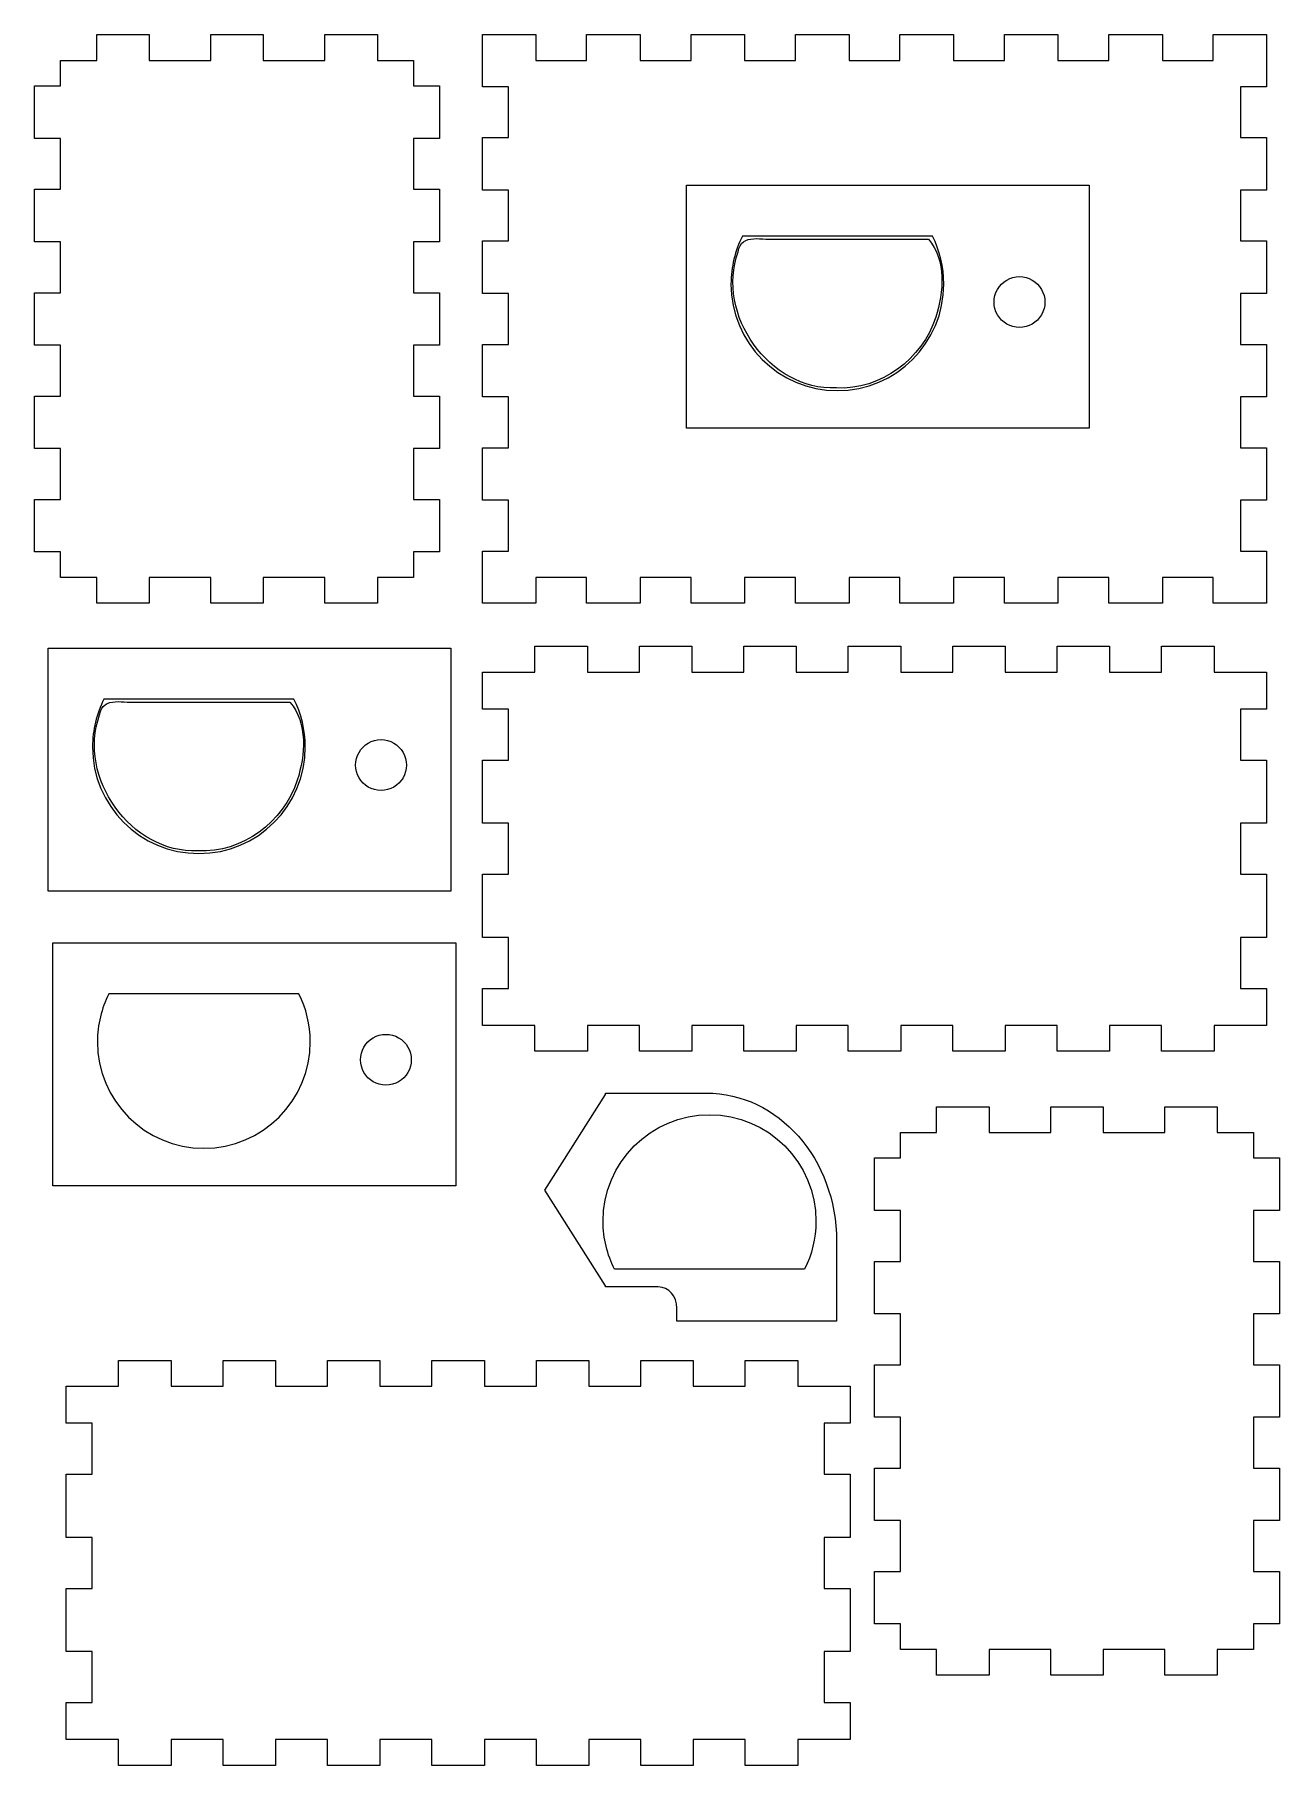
# Model space of a CAD drawing. Extents: x 99 to 243, y -39 to 162.
import ezdxf

# ---------------------------------------------------------------- set-up
doc = ezdxf.new("R2010")
doc.units = 0
doc.layers.get('0').update_dxf_attribs({"linetype": 'CONTINUOUS'})

msp = doc.modelspace()

# ---------------------------------------------------------------- linework, layer by layer
at = {"color": 7}
for points in [[(101.691697, 158.729955), (105.896695, 158.729955), (105.896695, 161.729955), (111.986695, 161.729955), (111.986695, 158.729955), (119.146695, 158.729955), (119.146695, 161.729955), (125.236695, 161.729955), (125.236695, 158.729955), (132.396696, 158.729955), (132.396696, 161.729955), (138.486696, 161.729955), (138.486696, 158.729955), (142.691697, 158.729955), (142.691697, 155.774956), (145.691696, 155.774956), (145.691696, 149.684956), (142.691697, 149.684956), (142.691697, 143.774954), (145.691696, 143.774954), (145.691696, 137.684954), (142.691697, 137.684954), (142.691697, 131.774956), (145.691696, 131.774956), (145.691696, 125.684956), (142.691697, 125.684956), (142.691697, 119.774957), (145.691696, 119.774957), (145.691696, 113.684957), (142.691697, 113.684957), (142.691697, 107.774956), (145.691696, 107.774956), (145.691696, 101.684956), (142.691697, 101.684956), (142.691697, 98.729957), (138.486696, 98.729957), (138.486696, 95.729957), (132.396696, 95.729957), (132.396696, 98.729957), (125.236695, 98.729957), (125.236695, 95.729957), (119.146695, 95.729957), (119.146695, 98.729957), (111.986695, 98.729957), (111.986695, 95.729957), (105.896695, 95.729957), (105.896695, 98.729957), (101.691697, 98.729957), (101.691697, 101.684956), (98.691697, 101.684956), (98.691697, 107.774956), (101.691697, 107.774956), (101.691697, 113.684957), (98.691697, 113.684957), (98.691697, 119.774957), (101.691697, 119.774957), (101.691697, 125.684956), (98.691697, 125.684956), (98.691697, 131.774956), (101.691697, 131.774956), (101.691697, 137.684954), (98.691697, 137.684954), (98.691697, 143.774954), (101.691697, 143.774954), (101.691697, 149.684956), (98.691697, 149.684956), (98.691697, 155.774956), (101.691697, 155.774956), (101.691697, 158.729955)], [(150.691695, 161.729955), (156.861696, 161.729955), (156.861696, 158.729955), (162.771695, 158.729955), (162.771695, 161.729955), (168.986697, 161.729955), (168.986697, 158.729955), (174.896695, 158.729955), (174.896695, 161.729955), (181.111697, 161.729955), (181.111697, 158.729955), (187.021696, 158.729955), (187.021696, 161.729955), (193.236695, 161.729955), (193.236695, 158.729955), (199.146696, 158.729955), (199.146696, 161.729955), (205.361695, 161.729955), (205.361695, 158.729955), (211.271697, 158.729955), (211.271697, 161.729955), (217.486696, 161.729955), (217.486696, 158.729955), (223.396697, 158.729955), (223.396697, 161.729955), (229.611696, 161.729955), (229.611696, 158.729955), (235.521695, 158.729955), (235.521695, 161.729955), (241.691696, 161.729955), (241.691696, 155.684955), (238.691697, 155.684955), (238.691697, 149.774954), (241.691696, 149.774954), (241.691696, 143.684954), (238.691697, 143.684954), (238.691697, 137.774952), (241.691696, 137.774952), (241.691696, 131.684955), (238.691697, 131.684955), (238.691697, 125.774957), (241.691696, 125.774957), (241.691696, 119.684957), (238.691697, 119.684957), (238.691697, 113.774955), (241.691696, 113.774955), (241.691696, 107.684955), (238.691697, 107.684955), (238.691697, 101.774957), (241.691696, 101.774957), (241.691696, 95.729957), (235.521695, 95.729957), (235.521695, 98.729957), (229.611696, 98.729957), (229.611696, 95.729957), (223.396697, 95.729957), (223.396697, 98.729957), (217.486696, 98.729957), (217.486696, 95.729957), (211.271697, 95.729957), (211.271697, 98.729957), (205.361695, 98.729957), (205.361695, 95.729957), (199.146696, 95.729957), (199.146696, 98.729957), (193.236695, 98.729957), (193.236695, 95.729957), (187.021696, 95.729957), (187.021696, 98.729957), (181.111697, 98.729957), (181.111697, 95.729957), (174.896695, 95.729957), (174.896695, 98.729957), (168.986697, 98.729957), (168.986697, 95.729957), (162.771695, 95.729957), (162.771695, 98.729957), (156.861696, 98.729957), (156.861696, 95.729957), (150.691695, 95.729957), (150.691695, 101.774957), (153.691697, 101.774957), (153.691697, 107.684955), (150.691695, 107.684955), (150.691695, 113.774955), (153.691697, 113.774955), (153.691697, 119.684957), (150.691695, 119.684957), (150.691695, 125.774957), (153.691697, 125.774957), (153.691697, 131.684955), (150.691695, 131.684955), (150.691695, 137.774952), (153.691697, 137.774952), (153.691697, 143.684954), (150.691695, 143.684954), (150.691695, 149.774954), (153.691697, 149.774954), (153.691697, 155.684955), (150.691695, 155.684955), (150.691695, 161.729955)], [(174.371457, 144.269219), (221.125807, 144.269219), (221.125807, 116.045557), (174.371457, 116.045557), (174.371457, 144.269219)], [(202.926256, 138.334266), (180.860203, 138.334266)], [(179.534239, 132.781366), (179.534239, 132.781366)], [(213.028378, 133.635435), (213.028378, 133.635435)], [(100.248703, 90.530224), (147.003053, 90.530224), (147.003053, 62.306563), (100.248703, 62.306563), (100.248703, 90.530224)], [(150.691695, 87.729956), (156.771696, 87.729956), (156.771696, 90.729956), (162.861696, 90.729956), (162.861696, 87.729956), (168.896696, 87.729956), (168.896696, 90.729956), (174.986696, 90.729956), (174.986696, 87.729956), (181.021696, 87.729956), (181.021696, 90.729956), (187.111696, 90.729956), (187.111696, 87.729956), (193.146697, 87.729956), (193.146697, 90.729956), (199.236697, 90.729956), (199.236697, 87.729956), (205.271695, 87.729956), (205.271695, 90.729956), (211.361695, 90.729956), (211.361695, 87.729956), (217.396695, 87.729956), (217.396695, 90.729956), (223.486695, 90.729956), (223.486695, 87.729956), (229.521695, 87.729956), (229.521695, 90.729956), (235.611695, 90.729956), (235.611695, 87.729956), (241.691696, 87.729956), (241.691696, 83.434957), (238.691697, 83.434957), (238.691697, 77.524956), (241.691696, 77.524956), (241.691696, 70.184957), (238.691697, 70.184957), (238.691697, 64.274955), (241.691696, 64.274955), (241.691696, 56.934956), (238.691697, 56.934956), (238.691697, 51.024955), (241.691696, 51.024955), (241.691696, 46.729956), (235.611695, 46.729956), (235.611695, 43.729956), (229.521695, 43.729956), (229.521695, 46.729956), (223.486695, 46.729956), (223.486695, 43.729956), (217.396695, 43.729956), (217.396695, 46.729956), (211.361695, 46.729956), (211.361695, 43.729956), (205.271695, 43.729956), (205.271695, 46.729956), (199.236697, 46.729956), (199.236697, 43.729956), (193.146697, 43.729956), (193.146697, 46.729956), (187.111696, 46.729956), (187.111696, 43.729956), (181.021696, 43.729956), (181.021696, 46.729956), (174.986696, 46.729956), (174.986696, 43.729956), (168.896696, 43.729956), (168.896696, 46.729956), (162.861696, 46.729956), (162.861696, 43.729956), (156.771696, 43.729956), (156.771696, 46.729956), (150.691695, 46.729956), (150.691695, 51.024955), (153.691697, 51.024955), (153.691697, 56.934956), (150.691695, 56.934956), (150.691695, 64.274955), (153.691697, 64.274955), (153.691697, 70.184957), (150.691695, 70.184957), (150.691695, 77.524956), (153.691697, 77.524956), (153.691697, 83.434957), (150.691695, 83.434957), (150.691695, 87.729956)], [(128.803507, 84.595274), (106.737455, 84.595274)], [(105.41149, 79.042371), (105.41149, 79.042371)], [(138.90563, 79.896444), (138.90563, 79.896444)], [(100.818885, 56.31972), (147.573235, 56.31972), (147.573235, 28.096059), (100.818885, 28.096059), (100.818885, 56.31972)], [(129.373684, 50.384776), (107.307628, 50.384776)], [(105.981664, 44.831873), (105.981664, 44.831873)], [(139.475806, 45.685943), (139.475806, 45.685943)], [(171.098086, 16.365755), (164.973598, 16.365755), (164.973598, 16.48474), (157.914219, 27.598764), (164.973598, 38.712675), (164.973598, 38.875037), (176.65019, 38.875037)], [(199.200369, 34.29126), (203.405367, 34.29126), (203.405367, 37.29126), (209.495367, 37.29126), (209.495367, 34.29126), (216.655368, 34.29126), (216.655368, 37.29126), (222.745368, 37.29126), (222.745368, 34.29126), (229.905368, 34.29126), (229.905368, 37.29126), (235.995368, 37.29126), (235.995368, 34.29126), (240.200369, 34.29126), (240.200369, 31.336261), (243.200369, 31.336261), (243.200369, 25.246261), (240.200369, 25.246261), (240.200369, 19.336259), (243.200369, 19.336259), (243.200369, 13.246271), (240.200369, 13.246271), (240.200369, 7.336255), (243.200369, 7.336255), (243.200369, 1.246266), (240.200369, 1.246266), (240.200369, -4.663749), (243.200369, -4.663749), (243.200369, -10.753738), (240.200369, -10.753738), (240.200369, -16.663753), (243.200369, -16.663753), (243.200369, -22.753742), (240.200369, -22.753742), (240.200369, -25.70875), (235.995368, -25.70875), (235.995368, -28.708744), (229.905368, -28.708744), (229.905368, -25.70875), (222.745368, -25.70875), (222.745368, -28.708744), (216.655368, -28.708744), (216.655368, -25.70875), (209.495367, -25.70875), (209.495367, -28.708744), (203.405367, -28.708744), (203.405367, -25.70875), (199.200369, -25.70875), (199.200369, -22.753742), (196.20037, -22.753742), (196.20037, -16.663753), (199.200369, -16.663753), (199.200369, -10.753738), (196.20037, -10.753738), (196.20037, -4.663749), (199.200369, -4.663749), (199.200369, 1.246266), (196.20037, 1.246266), (196.20037, 7.336255), (199.200369, 7.336255), (199.200369, 13.246271), (196.20037, 13.246271), (196.20037, 19.336259), (199.200369, 19.336259), (199.200369, 25.246261), (196.20037, 25.246261), (196.20037, 31.336261), (199.200369, 31.336261), (199.200369, 34.29126)], [(191.789677, 21.700855), (191.789677, 12.404935), (191.789677, 12.404935)], [(191.789677, 12.404935), (173.254058, 12.404935), (173.254058, 13.90918)], [(102.35832, 4.835145), (108.438321, 4.835145), (108.438321, 7.835139), (114.528321, 7.835139), (114.528321, 4.835145), (120.563321, 4.835145), (120.563321, 7.835139), (126.653321, 7.835139), (126.653321, 4.835145), (132.688322, 4.835145), (132.688322, 7.835139), (138.778321, 7.835139), (138.778321, 4.835145), (144.813322, 4.835145), (144.813322, 7.835139), (150.903322, 7.835139), (150.903322, 4.835145), (156.93832, 4.835145), (156.93832, 7.835139), (163.02832, 7.835139), (163.02832, 4.835145), (169.06332, 4.835145), (169.06332, 7.835139), (175.15332, 7.835139), (175.15332, 4.835145), (181.18832, 4.835145), (181.18832, 7.835139), (187.27832, 7.835139), (187.27832, 4.835145), (193.358321, 4.835145), (193.358321, 0.540146), (190.358322, 0.540146), (190.358322, -5.369869), (193.358321, -5.369869), (193.358321, -12.709876), (190.358322, -12.709876), (190.358322, -18.619864), (193.358321, -18.619864), (193.358321, -25.959871), (190.358322, -25.959871), (190.358322, -31.869858), (193.358321, -31.869858), (193.358321, -36.164857), (187.27832, -36.164857), (187.27832, -39.164851), (181.18832, -39.164851), (181.18832, -36.164857), (175.15332, -36.164857), (175.15332, -39.164851), (169.06332, -39.164851), (169.06332, -36.164857), (163.02832, -36.164857), (163.02832, -39.164851), (156.93832, -39.164851), (156.93832, -36.164857), (150.903322, -36.164857), (150.903322, -39.164851), (144.813322, -39.164851), (144.813322, -36.164857), (138.778321, -36.164857), (138.778321, -39.164851), (132.688322, -39.164851), (132.688322, -36.164857), (126.653321, -36.164857), (126.653321, -39.164851), (120.563321, -39.164851), (120.563321, -36.164857), (114.528321, -36.164857), (114.528321, -39.164851), (108.438321, -39.164851), (108.438321, -36.164857), (102.35832, -36.164857), (102.35832, -31.869858), (105.358322, -31.869858), (105.358322, -25.959871), (102.35832, -25.959871), (102.35832, -18.619864), (105.358322, -18.619864), (105.358322, -12.709876), (102.35832, -12.709876), (102.35832, -5.369869), (105.358322, -5.369869), (105.358322, 0.540146), (102.35832, 0.540146), (102.35832, 4.835145)]]:
    msp.add_lwpolyline(points, dxfattribs=at)
at = {"color": 3}
for points in [[(191.767528, 120.713163), (191.767528, 120.713163)], [(117.644779, 66.974168), (117.644779, 66.974168)]]:
    msp.add_lwpolyline(points, dxfattribs=at)
at = {"color": 1}
for points in [[(164.688492, 23.987533), (164.688492, 23.987533)], [(188.080489, 18.434613), (166.014456, 18.434613)]]:
    msp.add_lwpolyline(points, dxfattribs=at)
at = {"color": 3}
for points in [[(180.355167, 136.508785), (180.714436, 138.793529), (183.326007, 137.799935), (184.897166, 137.999271)], [(184.897166, 137.999271), (190.750342, 137.999271), (196.603518, 137.999271), (202.456694, 137.999271)], [(202.456694, 137.999271), (204.5483, 135.572267), (204.237912, 131.826509), (203.303361, 128.924065)], [(191.767528, 120.713163), (183.980198, 120.434146), (177.744526, 129.257776), (180.355167, 136.508785)], [(203.303361, 128.924065), (201.732117, 124.071723), (196.93417, 120.458186), (191.767528, 120.713163)], [(106.232418, 82.769793), (106.591687, 85.054537), (109.203259, 84.060943), (110.774418, 84.260279)], [(117.644779, 66.974168), (109.85745, 66.695152), (103.621778, 75.518782), (106.232418, 82.769793)], [(110.774418, 84.260279), (116.627594, 84.260279), (122.48077, 84.260279), (128.333946, 84.260279)], [(128.333946, 84.260279), (130.425551, 81.833275), (130.115163, 78.087515), (129.180613, 75.185071)], [(129.180613, 75.185071), (127.609369, 70.332728), (122.811421, 66.719192), (117.644779, 66.974168)]]:
    msp.add_open_spline(points, degree=3, dxfattribs=at)
at = {"color": 7}
for points in [[(180.860203, 138.334266), (180.018532, 136.663), (179.534239, 134.780766), (179.534239, 132.781366)], [(204.241157, 132.781366), (204.241157, 134.780126), (203.767447, 136.663423), (202.926256, 138.334266)], [(179.534239, 132.781366), (179.534239, 125.952226), (185.065935, 120.414543), (191.887698, 120.414543)], [(191.887698, 120.414543), (198.709461, 120.414543), (204.241157, 125.952226), (204.241157, 132.781366)], [(210.473603, 132.160435), (211.00057, 133.073168), (211.974445, 133.635435), (213.028378, 133.635435)], [(213.028378, 133.635435), (214.082312, 133.635435), (215.056187, 133.073168), (215.583153, 132.160435)], [(210.473603, 129.210435), (209.946637, 130.123168), (209.946637, 131.247702), (210.473603, 132.160435)], [(215.583153, 132.160435), (216.11012, 131.247702), (216.11012, 130.123168), (215.583153, 129.210435)], [(213.028378, 127.735435), (211.974445, 127.735435), (211.00057, 128.297702), (210.473603, 129.210435)], [(215.583153, 129.210435), (215.056187, 128.297702), (214.082312, 127.735435), (213.028378, 127.735435)], [(106.737455, 84.595274), (105.895783, 82.924008), (105.41149, 81.041775), (105.41149, 79.042371)], [(130.118409, 79.042371), (130.118409, 81.041134), (129.644699, 82.924431), (128.803507, 84.595274)], [(105.41149, 79.042371), (105.41149, 72.213231), (110.943187, 66.675549), (117.764949, 66.675549)], [(117.764949, 66.675549), (124.586712, 66.675549), (130.118409, 72.213231), (130.118409, 79.042371)], [(136.350855, 75.471444), (135.823888, 76.384177), (135.823888, 77.50871), (136.350855, 78.421444)], [(136.350855, 78.421444), (136.877822, 79.334177), (137.851696, 79.896444), (138.90563, 79.896444)], [(138.90563, 79.896444), (139.959563, 79.896444), (140.933438, 79.334177), (141.460405, 78.421444)], [(141.460405, 78.421444), (141.987372, 77.50871), (141.987372, 76.384177), (141.460405, 75.471444)], [(138.90563, 73.996443), (137.851696, 73.996443), (136.877822, 74.55871), (136.350855, 75.471444)], [(141.460405, 75.471444), (140.933438, 74.55871), (139.959563, 73.996443), (138.90563, 73.996443)], [(107.307628, 50.384776), (106.465957, 48.71351), (105.981664, 46.831277), (105.981664, 44.831873)], [(130.688585, 44.831873), (130.688585, 46.830636), (130.214875, 48.713933), (129.373684, 50.384776)], [(105.981664, 44.831873), (105.981664, 38.002733), (111.51336, 32.465051), (118.335123, 32.465051)], [(118.335123, 32.465051), (125.156886, 32.465051), (130.688585, 38.002733), (130.688585, 44.831873)], [(136.921031, 41.260943), (136.394065, 42.173676), (136.394065, 43.29821), (136.921031, 44.210943)], [(136.921031, 44.210943), (137.447998, 45.123676), (138.421873, 45.685943), (139.475806, 45.685943)], [(139.475806, 45.685943), (140.52974, 45.685943), (141.503615, 45.123676), (142.030581, 44.210943)], [(142.030581, 44.210943), (142.557548, 43.29821), (142.557548, 42.173676), (142.030581, 41.260943)], [(139.475806, 39.785943), (138.421873, 39.785943), (137.447998, 40.34821), (136.921031, 41.260943)], [(142.030581, 41.260943), (141.503615, 40.34821), (140.52974, 39.785943), (139.475806, 39.785943)], [(176.65019, 38.875037), (185.039598, 38.875037), (191.789677, 31.217727), (191.789677, 21.700855)], [(173.254058, 13.90918), (173.254058, 15.268729), (172.296576, 16.365755), (171.098086, 16.365755)]]:
    msp.add_open_spline(points, degree=3, dxfattribs=at)
at = {"color": 1}
for points in [[(164.688492, 23.987533), (164.688492, 30.816661), (170.220188, 36.354341), (177.041951, 36.354341)], [(177.041951, 36.354341), (183.863722, 36.354341), (189.395394, 30.81669), (189.395394, 23.987533)], [(166.014456, 18.434613), (165.172785, 20.105877), (164.688492, 21.988129), (164.688492, 23.987533)], [(189.395394, 23.987533), (189.395394, 21.98875), (188.921684, 20.105453), (188.080489, 18.434613)]]:
    msp.add_open_spline(points, degree=3, dxfattribs=at)

doc.saveas('drawing.dxf')
